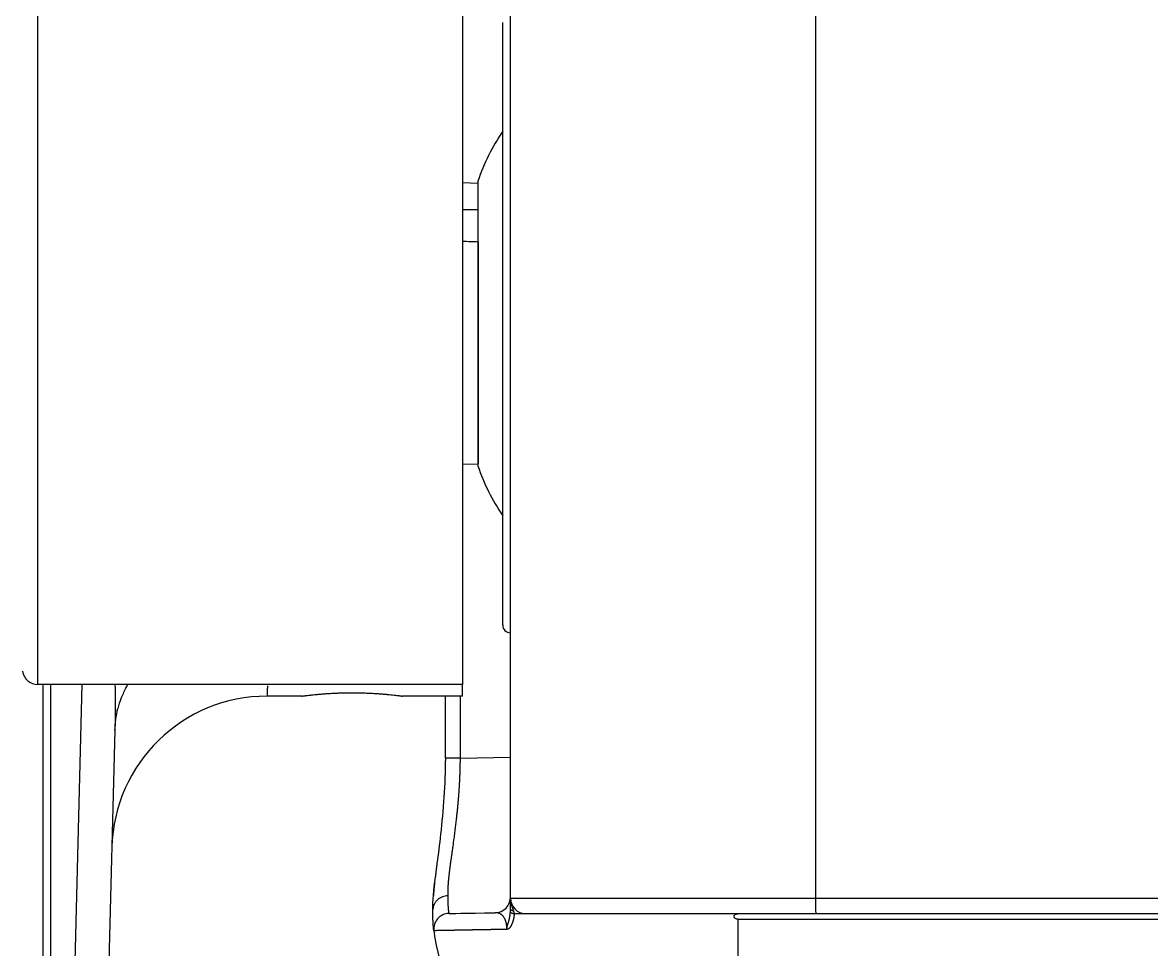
# Model space of a CAD drawing. Extents: x 4791 to 7950, y -233 to 2082.
# Drawn here: x 6585.7 to 6658.4, y 300.1 to 359.8 of the extents above; entities that cross this region are included whole.
import ezdxf

# ---------------------------------------------------------------- set-up
doc = ezdxf.new("R2010")
doc.units = 0
doc.header["$LTSCALE"] = 10
doc.header["$MEASUREMENT"] = 0
doc.layers.add('1', color=7, linetype='CONTINUOUS', true_color=0xffffff)

msp = doc.modelspace()

# ---------------------------------------------------------------- linework, layer by layer
at = {"layer": '1', "color": 7, "linetype": 'Continuous', "lineweight": -3}
for p, q in [((6617.101, 303.422), (6617.101, 381.422)), ((6636.752, 381.422), (6636.752, 303.422)), ((6586.661, 317.189), (6586.661, 363.689)), ((6614.001, 363.689), (6614.001, 317.189)), ((6616.601, 321.022), (6616.601, 359.822)), ((6615.001, 349.466), (6614.001, 349.492)), ((6615.001, 349.613), (6615.001, 331.266)), ((6615.028, 345.686), (6615.028, 331.414)), ((6614.001, 331.387), (6615.001, 331.413)), ((6614.001, 317.189), (6586.661, 317.189)), ((6587.001, 274.912), (6587.001, 317.189)), ((6587.501, 274.904), (6587.501, 317.189)), ((6589.497, 317.189), (6588.39, 274.904)), ((6614.001, 316.439), (6614.001, 317.19)), ((6603.651, 316.439), (6601.419, 316.439)), ((6614.001, 316.439), (6610.151, 316.439)), ((6612.904, 316.44), (6612.904, 312.445)), ((6613.852, 316.44), (6613.852, 312.445)), ((6591.62, 314.238), (6590.589, 274.884)), ((6613.852, 312.445), (6612.904, 312.445)), ((6613.852, 312.445), (6617.102, 312.502)), ((6617.101, 303.422), (6636.752, 303.422)), ((6636.752, 303.422), (6727.084, 303.422)), ((6636.77, 302.422), (6618.101, 302.422)), ((6631.752, 302.073), (6725.107, 302.073)), ((6727.101, 302.422), (6636.77, 302.422))]:
    msp.add_line(p, q, dxfattribs=at)
for centre, radius, start, end in [((6627.941, 345.156), 13.686, 145.95352, 160.99642), ((6627.941, 335.723), 13.686, 199.00358, 214.04667), ((6617.101, 321.022), 0.5, 180, 270), ((6586.661, 318.189), 1, 188.53035, 270), ((6601.419, 306.439), 10, 90, 178.50003), ((6616.101, 303.492), 1, 271, 0), ((6618.101, 303.422), 1, 180, 270), ((6613.155, 301.441), 1, 91, 186.26254), ((6622.101, 302.422), 10, 186.26254, 270)]:
    msp.add_arc(centre, radius, start, end, dxfattribs=at)
for centre, major_axis, start_param, end_param in [((6636.77, 303.422), (0, -1), 4.712389, 6.283185), ((6631.927, 302.422), (0, 10), 1.605703, 3.141593)]:
    msp.add_ellipse(centre, major_axis=major_axis, ratio=0.017452, start_param=start_param, end_param=end_param, dxfattribs=at)
for points, degree in [([(6614.001, 347.792), (6614.344, 347.789), (6614.686, 347.786), (6615.028, 347.783)], 3), ([(6615.028, 345.686), (6614.686, 345.697), (6614.344, 345.709), (6614.001, 345.72)], 3), ([(6591.715, 315.554), (6591.812, 315.55)], 1), ([(6591.717, 315.551), (6591.81, 315.545)], 1), ([(6612.365, 305.677), (6612.3, 305.159), (6612.249, 304.715)], 2), ([(6612.105, 302.702), (6612.084, 303.239), (6612.154, 303.94), (6612.261, 304.777)], 3), ([(6612.22, 304.459), (6612.165, 303.965), (6612.131, 303.572)], 2), ([(6617.101, 302.733), (6617.101, 302.69), (6617.167, 302.647), (6617.287, 302.612)], 3), ([(6613.138, 302.44), (6613.138, 302.44), (6614.187, 302.459), (6616.119, 302.492)], 3), ([(6617.352, 302.422), (6617.35, 302.425), (6617.348, 302.427), (6617.346, 302.429)], 3), ([(6616.861, 301.421), (6616.861, 301.421), (6616.861, 301.421), (6616.861, 301.422)], 3)]:
    msp.add_open_spline(points, degree=degree, dxfattribs=at)
for points, knots in [([(6591.623, 317.188), (6591.624, 317.173), (6591.624, 317.158), (6591.633, 316.64), (6591.638, 316.144), (6591.638, 315.625), (6591.638, 315.59), (6591.638, 315.555)], [0, 0, 0, 0, 0.027671, 0.027671, 0.934906, 0.934906, 1, 1, 1, 1]), ([(6591.82, 315.634), (6591.882, 315.87), (6591.959, 316.108), (6592.145, 316.582), (6592.254, 316.818), (6592.405, 317.099), (6592.432, 317.148), (6592.459, 317.195)], [0, 0, 0, 0, 0.453258, 0.453258, 0.906515, 0.906515, 1, 1, 1, 1]), ([(6601.444, 317.107), (6601.444, 317.106), (6601.443, 317.094), (6601.442, 317.071), (6601.441, 317.038), (6601.44, 317.006), (6601.439, 316.975), (6601.438, 316.945), (6601.437, 316.915), (6601.435, 316.887), (6601.434, 316.859), (6601.433, 316.832), (6601.433, 316.807), (6601.432, 316.782), (6601.431, 316.758), (6601.43, 316.734), (6601.429, 316.712), (6601.428, 316.691), (6601.427, 316.67), (6601.427, 316.65), (6601.426, 316.632), (6601.425, 316.614), (6601.425, 316.597), (6601.424, 316.58), (6601.424, 316.565), (6601.423, 316.551), (6601.423, 316.537), (6601.422, 316.525), (6601.422, 316.513), (6601.421, 316.502), (6601.421, 316.492), (6601.42, 316.483), (6601.42, 316.475), (6601.42, 316.467), (6601.42, 316.461), (6601.419, 316.455), (6601.419, 316.45), (6601.419, 316.446), (6601.419, 316.443), (6601.419, 316.441), (6601.419, 316.44), (6601.419, 316.44), (6601.419, 316.439)], [0, 0, 0, 0, 0.001634, 0.027411, 0.053178, 0.078937, 0.104685, 0.130425, 0.156155, 0.181876, 0.207587, 0.233289, 0.258982, 0.284665, 0.310339, 0.336004, 0.361659, 0.387305, 0.412941, 0.438568, 0.464186, 0.489794, 0.515393, 0.540983, 0.566564, 0.592135, 0.617696, 0.643248, 0.668791, 0.694325, 0.719849, 0.745364, 0.77087, 0.796366, 0.821853, 0.847331, 0.872799, 0.898258, 0.923707, 0.949148, 0.974578, 1, 1, 1, 1]), ([(6603.651, 316.439), (6603.651, 316.439), (6603.657, 316.44), (6603.678, 316.443), (6603.709, 316.447), (6603.76, 316.454), (6603.799, 316.459), (6603.807, 316.46), (6603.824, 316.462), (6603.833, 316.463), (6603.86, 316.467), (6603.879, 316.469), (6603.94, 316.477), (6604.031, 316.488), (6604.14, 316.501), (6604.228, 316.511), (6604.274, 316.516), (6604.323, 316.521), (6604.356, 316.525), (6604.372, 316.526), (6604.457, 316.535), (6604.6, 316.55), (6604.835, 316.571), (6605.005, 316.585), (6605.138, 316.595), (6605.184, 316.599), (6605.275, 316.605), (6605.322, 316.608), (6605.462, 316.617), (6605.654, 316.628), (6605.853, 316.638), (6606.006, 316.644), (6606.057, 316.646), (6606.161, 316.649), (6606.214, 316.651), (6606.371, 316.655), (6606.581, 316.659), (6606.793, 316.661), (6607.005, 316.661), (6607.111, 316.66), (6607.245, 316.658), (6607.272, 316.658), (6607.325, 316.657), (6607.404, 316.655), (6607.483, 316.653), (6607.639, 316.649), (6607.845, 316.642), (6608.045, 316.633), (6608.193, 316.626), (6608.241, 316.623), (6608.314, 316.619), (6608.338, 316.617), (6608.386, 316.614), (6608.504, 316.607), (6608.709, 316.592), (6608.879, 316.579), (6609.002, 316.568), (6609.062, 316.563), (6609.121, 316.557), (6609.16, 316.554), (6609.179, 316.552), (6609.274, 316.543), (6609.417, 316.528), (6609.606, 316.507), (6609.715, 316.495), (6609.778, 316.487), (6609.791, 316.486), (6609.815, 316.483), (6609.827, 316.481), (6609.861, 316.477), (6609.883, 316.474), (6609.944, 316.467), (6610.015, 316.458), (6610.067, 316.451), (6610.098, 316.447), (6610.112, 316.445), (6610.123, 316.443), (6610.13, 316.442), (6610.133, 316.442), (6610.146, 316.44), (6610.151, 316.439), (6610.151, 316.439)], [0, 0, 0, 0, 0.031246, 0.031246, 0.062492, 0.093738, 0.093738, 0.10155, 0.10155, 0.109361, 0.109361, 0.124984, 0.124984, 0.15623, 0.187476, 0.187476, 0.203099, 0.210911, 0.210911, 0.218722, 0.218722, 0.249968, 0.281214, 0.312461, 0.312461, 0.328084, 0.328084, 0.343707, 0.343707, 0.374953, 0.406199, 0.406199, 0.421822, 0.421822, 0.437445, 0.437445, 0.468691, 0.499937, 0.499937, 0.531183, 0.531183, 0.538994, 0.538994, 0.546806, 0.562429, 0.562429, 0.593675, 0.624921, 0.624921, 0.640544, 0.640544, 0.648356, 0.648356, 0.656167, 0.687413, 0.718659, 0.718659, 0.734282, 0.742094, 0.742094, 0.749905, 0.749905, 0.781151, 0.812397, 0.843643, 0.843643, 0.851455, 0.851455, 0.859266, 0.859266, 0.874889, 0.874889, 0.906136, 0.937382, 0.937382, 0.953005, 0.960816, 0.960816, 0.968628, 0.968628, 1, 1, 1, 1]), ([(6591.62, 314.238), (6591.626, 314.465), (6591.644, 314.695), (6591.709, 315.156), (6591.755, 315.385), (6591.815, 315.615)], [0, 0, 0, 0, 0.506586, 0.506586, 1, 1, 1, 1]), ([(6591.638, 315.555), (6591.637, 315.348), (6591.636, 315.143), (6591.63, 314.703), (6591.626, 314.469), (6591.62, 314.238)], [0, 0, 0, 0, 0.461352, 0.461352, 1, 1, 1, 1]), ([(6612.906, 312.445), (6612.896, 311.589), (6612.841, 309.921), (6612.611, 307.584), (6612.449, 306.262), (6612.365, 305.677)], [0, 0, 0, 0, 0.344601, 0.693616, 1, 1, 1, 1]), ([(6613.852, 312.445), (6613.852, 312.43), (6613.852, 312.399), (6613.852, 312.353), (6613.851, 312.306), (6613.851, 312.26), (6613.851, 312.213), (6613.85, 312.165), (6613.849, 312.118), (6613.849, 312.071), (6613.848, 312.023), (6613.847, 311.975), (6613.846, 311.927), (6613.845, 311.878), (6613.844, 311.83), (6613.843, 311.781), (6613.842, 311.732), (6613.84, 311.683), (6613.839, 311.634), (6613.837, 311.584), (6613.836, 311.535), (6613.834, 311.485), (6613.832, 311.435), (6613.83, 311.385), (6613.828, 311.334), (6613.826, 311.284), (6613.824, 311.233), (6613.822, 311.182), (6613.82, 311.131), (6613.817, 311.08), (6613.815, 311.028), (6613.812, 310.977), (6613.81, 310.925), (6613.807, 310.873), (6613.804, 310.821), (6613.801, 310.769), (6613.798, 310.716), (6613.795, 310.664), (6613.792, 310.611), (6613.789, 310.558), (6613.786, 310.505), (6613.782, 310.452), (6613.779, 310.399), (6613.775, 310.345), (6613.772, 310.292), (6613.768, 310.238), (6613.764, 310.184), (6613.76, 310.13), (6613.756, 310.076), (6613.752, 310.022), (6613.748, 309.967), (6613.743, 309.913), (6613.739, 309.858), (6613.734, 309.803), (6613.725, 309.692), (6613.71, 309.514), (6613.686, 309.263), (6613.658, 308.985), (6613.626, 308.683), (6613.589, 308.358), (6613.548, 308.011), (6613.502, 307.644), (6613.462, 307.342), (6613.431, 307.111), (6613.409, 306.957), (6613.389, 306.808), (6613.369, 306.665), (6613.349, 306.527), (6613.331, 306.393), (6613.313, 306.265), (6613.296, 306.142), (6613.279, 306.024), (6613.263, 305.911), (6613.248, 305.802), (6613.234, 305.698), (6613.22, 305.598), (6613.207, 305.503), (6613.195, 305.411), (6613.184, 305.325), (6613.173, 305.242), (6613.164, 305.164), (6613.155, 305.092), (6613.147, 305.022), (6613.139, 304.954), (6613.132, 304.887), (6613.125, 304.822), (6613.118, 304.757), (6613.112, 304.694), (6613.106, 304.632), (6613.1, 304.571), (6613.095, 304.511), (6613.09, 304.452), (6613.086, 304.394), (6613.081, 304.338), (6613.078, 304.282), (6613.074, 304.228), (6613.071, 304.175), (6613.068, 304.123), (6613.066, 304.072), (6613.064, 304.022), (6613.063, 303.973), (6613.061, 303.925), (6613.061, 303.878), (6613.06, 303.833), (6613.06, 303.788), (6613.061, 303.744), (6613.061, 303.701), (6613.062, 303.659), (6613.064, 303.619), (6613.065, 303.592), (6613.066, 303.579)], [0, 0, 0, 0, 0.004227, 0.008474, 0.012739, 0.017024, 0.021328, 0.02565, 0.029992, 0.034353, 0.038734, 0.043133, 0.047551, 0.051989, 0.056446, 0.060922, 0.065417, 0.069931, 0.074465, 0.079017, 0.083589, 0.088181, 0.092791, 0.097421, 0.102069, 0.106737, 0.111425, 0.116131, 0.120857, 0.125602, 0.130367, 0.135151, 0.139954, 0.144776, 0.149618, 0.154479, 0.159359, 0.164258, 0.169177, 0.174116, 0.179073, 0.18405, 0.189047, 0.194062, 0.199097, 0.204152, 0.209225, 0.214319, 0.219431, 0.224563, 0.229715, 0.234885, 0.240076, 0.245285, 0.250514, 0.272033, 0.296298, 0.323308, 0.353064, 0.385567, 0.420815, 0.458809, 0.49955, 0.51681, 0.53367, 0.55013, 0.566191, 0.581852, 0.597114, 0.611976, 0.626439, 0.640502, 0.654166, 0.667432, 0.680298, 0.692765, 0.704833, 0.716502, 0.727773, 0.738646, 0.74912, 0.758593, 0.768005, 0.777359, 0.786652, 0.795886, 0.805061, 0.814176, 0.823232, 0.832229, 0.841168, 0.850047, 0.858868, 0.867631, 0.876335, 0.884981, 0.893569, 0.902099, 0.910571, 0.918985, 0.927343, 0.935643, 0.943885, 0.952071, 0.9602, 0.968273, 0.976289, 0.984248, 0.992152, 1, 1, 1, 1]), ([(6613.066, 303.579), (6613.009, 303.577), (6612.95, 303.57), (6612.832, 303.548), (6612.772, 303.531), (6612.656, 303.487), (6612.599, 303.46), (6612.491, 303.395), (6612.44, 303.358), (6612.347, 303.275), (6612.306, 303.229), (6612.234, 303.133), (6612.204, 303.082), (6612.156, 302.977), (6612.138, 302.924), (6612.114, 302.818), (6612.107, 302.766), (6612.106, 302.715)], [0, 0, 0, 0, 0.125, 0.125, 0.25, 0.25, 0.375, 0.375, 0.5, 0.5, 0.625, 0.625, 0.75, 0.75, 0.875, 0.875, 1, 1, 1, 1]), ([(6613.066, 303.579), (6613.066, 303.571), (6613.065, 303.556), (6613.065, 303.534), (6613.064, 303.512), (6613.064, 303.49), (6613.064, 303.467), (6613.064, 303.445), (6613.063, 303.422), (6613.063, 303.4), (6613.063, 303.377), (6613.063, 303.355), (6613.063, 303.332), (6613.064, 303.309), (6613.064, 303.287), (6613.064, 303.264), (6613.065, 303.242), (6613.065, 303.22), (6613.065, 303.197), (6613.066, 303.175), (6613.066, 303.153), (6613.067, 303.131), (6613.068, 303.109), (6613.069, 303.087), (6613.069, 303.065), (6613.07, 303.044), (6613.071, 303.022), (6613.072, 303.001), (6613.073, 302.98), (6613.074, 302.959), (6613.075, 302.938), (6613.077, 302.918), (6613.078, 302.898), (6613.079, 302.878), (6613.08, 302.858), (6613.082, 302.839), (6613.083, 302.819), (6613.085, 302.801), (6613.086, 302.782), (6613.088, 302.764), (6613.09, 302.746), (6613.093, 302.714), (6613.097, 302.671), (6613.103, 302.623), (6613.108, 302.583), (6613.112, 302.549), (6613.116, 302.522), (6613.12, 302.5), (6613.123, 302.483), (6613.125, 302.474), (6613.126, 302.47)], [0, 0, 0, 0, 0.011817, 0.02379, 0.03592, 0.048207, 0.06065, 0.07325, 0.086006, 0.098919, 0.111988, 0.125215, 0.138598, 0.152137, 0.165834, 0.179687, 0.193697, 0.207864, 0.222188, 0.236668, 0.251306, 0.2661, 0.281051, 0.29616, 0.311425, 0.326847, 0.342426, 0.358162, 0.374055, 0.390105, 0.406312, 0.422676, 0.439198, 0.455876, 0.472711, 0.489704, 0.506853, 0.52416, 0.541623, 0.559244, 0.577022, 0.594957, 0.657346, 0.716375, 0.772044, 0.824355, 0.873305, 0.918896, 0.961128, 1, 1, 1, 1]), ([(6617.101, 302.733), (6617.101, 302.762), (6617.101, 302.79), (6617.101, 302.954), (6617.101, 303.087), (6617.101, 303.256), (6617.101, 303.309), (6617.101, 303.363), (6617.101, 303.374), (6617.101, 303.39), (6617.101, 303.396), (6617.101, 303.404), (6617.101, 303.408), (6617.101, 303.413), (6617.101, 303.414), (6617.101, 303.417), (6617.101, 303.418), (6617.101, 303.42), (6617.101, 303.42), (6617.101, 303.421), (6617.101, 303.421), (6617.101, 303.422), (6617.101, 303.422), (6617.101, 303.422), (6617.101, 303.422), (6617.101, 303.422), (6617.101, 303.422), (6617.101, 303.422), (6617.101, 303.422), (6617.101, 303.422)], [0, 0, 0, 0, 0.101612, 0.101612, 0.596888, 0.596888, 0.83891, 0.83891, 0.899735, 0.899735, 0.939046, 0.939046, 0.963865, 0.963865, 0.979152, 0.979152, 0.988312, 0.988312, 0.993703, 0.993703, 0.9964, 0.9964, 0.997749, 0.997749, 0.998423, 0.998423, 0.999098, 0.999098, 1, 1, 1, 1]), ([(6617.101, 303.422), (6617.101, 303.42), (6617.101, 303.414), (6617.101, 303.406), (6617.102, 303.397), (6617.102, 303.387), (6617.102, 303.377), (6617.103, 303.367), (6617.103, 303.355), (6617.104, 303.344), (6617.105, 303.332), (6617.106, 303.319), (6617.107, 303.305), (6617.109, 303.291), (6617.11, 303.277), (6617.112, 303.262), (6617.114, 303.246), (6617.117, 303.23), (6617.119, 303.213), (6617.122, 303.195), (6617.125, 303.177), (6617.129, 303.158), (6617.133, 303.139), (6617.137, 303.118), (6617.141, 303.097), (6617.146, 303.075), (6617.152, 303.053), (6617.158, 303.03), (6617.164, 303.006), (6617.17, 302.981), (6617.178, 302.955), (6617.185, 302.929), (6617.193, 302.901), (6617.202, 302.873), (6617.211, 302.844), (6617.22, 302.813), (6617.23, 302.782), (6617.241, 302.75), (6617.252, 302.717), (6617.263, 302.683), (6617.275, 302.648), (6617.283, 302.624), (6617.287, 302.612)], [0, 0, 0, 0, 0.009497, 0.019589, 0.030284, 0.041595, 0.053529, 0.066097, 0.079308, 0.093173, 0.107702, 0.122907, 0.138799, 0.155392, 0.1727, 0.190738, 0.209523, 0.229074, 0.249409, 0.270549, 0.292518, 0.31534, 0.339039, 0.363645, 0.389186, 0.415692, 0.443197, 0.471734, 0.501338, 0.532045, 0.563893, 0.596919, 0.631162, 0.66666, 0.70345, 0.74157, 0.781054, 0.821936, 0.864246, 0.908012, 0.953257, 1, 1, 1, 1]), ([(6612.159, 301.353), (6612.159, 301.354), (6612.158, 301.355), (6612.158, 301.359), (6612.158, 301.362), (6612.157, 301.366), (6612.157, 301.37), (6612.156, 301.375), (6612.156, 301.38), (6612.155, 301.385), (6612.155, 301.39), (6612.154, 301.395), (6612.154, 301.401), (6612.153, 301.407), (6612.152, 301.413), (6612.152, 301.419), (6612.151, 301.426), (6612.15, 301.433), (6612.15, 301.44), (6612.149, 301.447), (6612.148, 301.455), (6612.148, 301.463), (6612.147, 301.471), (6612.146, 301.479), (6612.145, 301.488), (6612.144, 301.496), (6612.144, 301.505), (6612.143, 301.515), (6612.142, 301.524), (6612.141, 301.534), (6612.14, 301.544), (6612.139, 301.554), (6612.138, 301.565), (6612.137, 301.575), (6612.136, 301.586), (6612.135, 301.598), (6612.135, 301.609), (6612.134, 301.621), (6612.133, 301.633), (6612.132, 301.645), (6612.131, 301.657), (6612.13, 301.67), (6612.129, 301.683), (6612.128, 301.696), (6612.127, 301.709), (6612.126, 301.723), (6612.125, 301.737), (6612.124, 301.751), (6612.123, 301.766), (6612.122, 301.78), (6612.121, 301.795), (6612.12, 301.81), (6612.119, 301.825), (6612.118, 301.841), (6612.117, 301.857), (6612.116, 301.873), (6612.116, 301.889), (6612.115, 301.906), (6612.114, 301.923), (6612.113, 301.94), (6612.112, 301.957), (6612.111, 301.974), (6612.111, 301.992), (6612.11, 302.01), (6612.109, 302.029), (6612.108, 302.047), (6612.108, 302.066), (6612.107, 302.085), (6612.106, 302.104), (6612.106, 302.124), (6612.105, 302.143), (6612.105, 302.163), (6612.104, 302.183), (6612.104, 302.204), (6612.103, 302.225), (6612.103, 302.246), (6612.103, 302.267), (6612.102, 302.288), (6612.102, 302.31), (6612.102, 302.332), (6612.102, 302.354), (6612.101, 302.376), (6612.101, 302.399), (6612.101, 302.422), (6612.101, 302.445), (6612.101, 302.468), (6612.102, 302.492), (6612.102, 302.516), (6612.102, 302.54), (6612.102, 302.564), (6612.103, 302.589), (6612.103, 302.613), (6612.104, 302.639), (6612.104, 302.664), (6612.105, 302.689), (6612.105, 302.707), (6612.106, 302.715)], [0, 0, 0, 0, 0.00726, 0.01793, 0.028593, 0.039248, 0.049895, 0.060535, 0.071169, 0.081796, 0.092416, 0.103031, 0.113639, 0.124242, 0.13484, 0.145433, 0.156021, 0.166604, 0.177183, 0.187758, 0.19833, 0.208898, 0.219463, 0.230025, 0.240584, 0.251141, 0.261696, 0.272249, 0.2828, 0.29335, 0.303899, 0.314447, 0.324995, 0.335542, 0.34609, 0.356638, 0.367186, 0.377735, 0.388285, 0.398837, 0.40939, 0.419945, 0.430503, 0.441062, 0.451625, 0.46219, 0.472759, 0.483331, 0.493907, 0.504487, 0.515071, 0.525659, 0.536253, 0.546852, 0.557456, 0.568065, 0.578681, 0.589302, 0.59993, 0.610565, 0.621206, 0.631855, 0.642511, 0.653175, 0.663847, 0.674527, 0.685215, 0.695913, 0.706619, 0.717334, 0.728059, 0.738794, 0.749539, 0.760294, 0.771059, 0.781835, 0.792622, 0.803421, 0.814231, 0.825053, 0.835887, 0.846733, 0.857591, 0.868462, 0.879347, 0.890244, 0.901155, 0.91208, 0.923019, 0.933971, 0.944939, 0.955921, 0.966918, 0.97793, 0.988957, 1, 1, 1, 1]), ([(6616.862, 301.428), (6616.862, 301.432), (6616.863, 301.441), (6616.865, 301.455), (6616.866, 301.468), (6616.868, 301.482), (6616.87, 301.495), (6616.872, 301.509), (6616.875, 301.523), (6616.877, 301.537), (6616.88, 301.551), (6616.884, 301.565), (6616.887, 301.58), (6616.891, 301.595), (6616.894, 301.61), (6616.899, 301.626), (6616.903, 301.642), (6616.907, 301.658), (6616.912, 301.675), (6616.917, 301.692), (6616.922, 301.709), (6616.928, 301.728), (6616.933, 301.746), (6616.939, 301.765), (6616.945, 301.785), (6616.951, 301.806), (6616.958, 301.827), (6616.964, 301.849), (6616.971, 301.872), (6616.978, 301.896), (6616.985, 301.92), (6616.992, 301.945), (6617, 301.972), (6617.007, 302.001), (6617.015, 302.03), (6617.022, 302.059), (6617.029, 302.087), (6617.035, 302.115), (6617.04, 302.143), (6617.046, 302.17), (6617.051, 302.196), (6617.055, 302.222), (6617.06, 302.247), (6617.064, 302.271), (6617.067, 302.294), (6617.07, 302.316), (6617.073, 302.337), (6617.076, 302.358), (6617.079, 302.377), (6617.081, 302.395), (6617.083, 302.413), (6617.084, 302.429), (6617.086, 302.444), (6617.087, 302.457), (6617.089, 302.47), (6617.09, 302.481), (6617.09, 302.492), (6617.091, 302.501), (6617.092, 302.508), (6617.092, 302.515), (6617.093, 302.52), (6617.093, 302.523), (6617.093, 302.525)], [0, 0, 0, 0, 0.012119, 0.024276, 0.036494, 0.048798, 0.06121, 0.073754, 0.086452, 0.099327, 0.112401, 0.125696, 0.139237, 0.153045, 0.167144, 0.181558, 0.196312, 0.211431, 0.22694, 0.242867, 0.259239, 0.276084, 0.293431, 0.31131, 0.329753, 0.348792, 0.368458, 0.388786, 0.40981, 0.431565, 0.454086, 0.477409, 0.501571, 0.528516, 0.555108, 0.581307, 0.607072, 0.632363, 0.657135, 0.681347, 0.704955, 0.727916, 0.750189, 0.771734, 0.792512, 0.812486, 0.83162, 0.849882, 0.86724, 0.883664, 0.899127, 0.913604, 0.927072, 0.939509, 0.950897, 0.961217, 0.970455, 0.978598, 0.985632, 0.991549, 0.996341, 1, 1, 1, 1]), ([(6617.093, 302.525), (6617.093, 302.53), (6617.094, 302.541), (6617.095, 302.558), (6617.096, 302.575), (6617.097, 302.593), (6617.098, 302.61), (6617.099, 302.632), (6617.1, 302.659), (6617.101, 302.684), (6617.101, 302.705), (6617.101, 302.716), (6617.101, 302.724), (6617.101, 302.728), (6617.101, 302.73), (6617.101, 302.731), (6617.101, 302.731)], [0, 0, 0, 0, 0.082015, 0.164776, 0.248312, 0.332648, 0.417809, 0.503817, 0.642794, 0.813145, 0.867905, 0.944666, 0.968144, 0.985201, 0.995821, 1, 1, 1, 1]), ([(6617.287, 302.612), (6617.29, 302.605), (6617.295, 302.59), (6617.303, 302.567), (6617.311, 302.544), (6617.319, 302.518), (6617.328, 302.49), (6617.338, 302.459), (6617.343, 302.439), (6617.346, 302.429)], [0, 0, 0, 0, 0.120718, 0.244257, 0.37069, 0.500081, 0.670147, 0.836834, 1, 1, 1, 1]), ([(6616.862, 301.428), (6616.862, 301.431), (6616.863, 301.438), (6616.863, 301.448), (6616.864, 301.457), (6616.864, 301.467), (6616.865, 301.477), (6616.865, 301.487), (6616.865, 301.498), (6616.865, 301.508), (6616.865, 301.518), (6616.865, 301.528), (6616.865, 301.538), (6616.865, 301.548), (6616.865, 301.558), (6616.864, 301.568), (6616.864, 301.578), (6616.863, 301.589), (6616.863, 301.599), (6616.862, 301.609), (6616.862, 301.619), (6616.861, 301.629), (6616.86, 301.639), (6616.859, 301.65), (6616.858, 301.66), (6616.857, 301.67), (6616.856, 301.68), (6616.855, 301.69), (6616.854, 301.7), (6616.852, 301.71), (6616.851, 301.72), (6616.849, 301.731), (6616.848, 301.741), (6616.846, 301.751), (6616.845, 301.761), (6616.843, 301.771), (6616.841, 301.781), (6616.839, 301.791), (6616.837, 301.8), (6616.835, 301.81), (6616.833, 301.82), (6616.831, 301.83), (6616.829, 301.84), (6616.827, 301.85), (6616.824, 301.859), (6616.822, 301.869), (6616.82, 301.878), (6616.817, 301.888), (6616.814, 301.898), (6616.812, 301.907), (6616.809, 301.917), (6616.806, 301.926), (6616.803, 301.935), (6616.8, 301.945), (6616.797, 301.954), (6616.794, 301.963), (6616.791, 301.972), (6616.788, 301.981), (6616.785, 301.99), (6616.781, 301.999), (6616.778, 302.008), (6616.775, 302.017), (6616.771, 302.025), (6616.767, 302.034), (6616.764, 302.043), (6616.76, 302.051), (6616.756, 302.06), (6616.745, 302.084), (6616.725, 302.123), (6616.694, 302.173), (6616.661, 302.221), (6616.625, 302.266), (6616.586, 302.307), (6616.554, 302.336), (6616.53, 302.355), (6616.515, 302.367), (6616.499, 302.378), (6616.482, 302.389), (6616.464, 302.4), (6616.446, 302.41), (6616.427, 302.421), (6616.407, 302.43), (6616.387, 302.44), (6616.366, 302.448), (6616.344, 302.457), (6616.321, 302.464), (6616.298, 302.471), (6616.274, 302.477), (6616.25, 302.482), (6616.225, 302.486), (6616.199, 302.489), (6616.173, 302.491), (6616.146, 302.493), (6616.128, 302.493), (6616.119, 302.492)], [0, 0, 0, 0, 0.003131, 0.006255, 0.009373, 0.012486, 0.015597, 0.018706, 0.021815, 0.024927, 0.028042, 0.031162, 0.034288, 0.037422, 0.040566, 0.043721, 0.046888, 0.05007, 0.053266, 0.05648, 0.059711, 0.062963, 0.066235, 0.069529, 0.072847, 0.076189, 0.079557, 0.082952, 0.086376, 0.089828, 0.093312, 0.096826, 0.100373, 0.103954, 0.107569, 0.111219, 0.114906, 0.11863, 0.122391, 0.126192, 0.130032, 0.133912, 0.137834, 0.141797, 0.145803, 0.149852, 0.153944, 0.158081, 0.162263, 0.16649, 0.170764, 0.175084, 0.179451, 0.183865, 0.188328, 0.192839, 0.197399, 0.202009, 0.206668, 0.211377, 0.216137, 0.220948, 0.225809, 0.230723, 0.235688, 0.240706, 0.245776, 0.250898, 0.285046, 0.322181, 0.36233, 0.405508, 0.451715, 0.500943, 0.517328, 0.534642, 0.552882, 0.572044, 0.592124, 0.613119, 0.635023, 0.657832, 0.68154, 0.706143, 0.731634, 0.758007, 0.785256, 0.813376, 0.842359, 0.872199, 0.90289, 0.934425, 0.966797, 1, 1, 1, 1]), ([(6617.346, 302.429), (6617.345, 302.422), (6617.344, 302.408), (6617.341, 302.387), (6617.339, 302.366), (6617.336, 302.345), (6617.334, 302.324), (6617.331, 302.304), (6617.328, 302.283), (6617.325, 302.263), (6617.322, 302.243), (6617.318, 302.224), (6617.315, 302.204), (6617.312, 302.184), (6617.308, 302.165), (6617.304, 302.146), (6617.3, 302.127), (6617.296, 302.108), (6617.292, 302.09), (6617.288, 302.071), (6617.284, 302.053), (6617.279, 302.035), (6617.274, 302.017), (6617.27, 301.999), (6617.265, 301.982), (6617.26, 301.964), (6617.255, 301.947), (6617.249, 301.93), (6617.244, 301.913), (6617.239, 301.896), (6617.233, 301.88), (6617.227, 301.863), (6617.221, 301.847), (6617.215, 301.831), (6617.209, 301.815), (6617.203, 301.799), (6617.195, 301.78), (6617.185, 301.757), (6617.174, 301.731), (6617.163, 301.706), (6617.152, 301.683), (6617.142, 301.66), (6617.131, 301.639), (6617.121, 301.62), (6617.111, 301.601), (6617.101, 301.584), (6617.092, 301.568), (6617.082, 301.553), (6617.073, 301.54), (6617.063, 301.526), (6617.051, 301.512), (6617.039, 301.499), (6617.026, 301.486), (6617.013, 301.475), (6616.999, 301.464), (6616.985, 301.455), (6616.971, 301.446), (6616.957, 301.439), (6616.942, 301.433), (6616.926, 301.428), (6616.911, 301.424), (6616.895, 301.421), (6616.878, 301.419), (6616.867, 301.418), (6616.861, 301.418)], [0, 0, 0, 0, 0.015563, 0.031032, 0.046408, 0.061693, 0.07689, 0.092, 0.107026, 0.12197, 0.136834, 0.15162, 0.16633, 0.180967, 0.195533, 0.210031, 0.224462, 0.238829, 0.253135, 0.267381, 0.281571, 0.295708, 0.309792, 0.323828, 0.337818, 0.351764, 0.365669, 0.379536, 0.393368, 0.407166, 0.420935, 0.434676, 0.448393, 0.462087, 0.475763, 0.489423, 0.503069, 0.527163, 0.550383, 0.572732, 0.594216, 0.614842, 0.634615, 0.653545, 0.671639, 0.688908, 0.705364, 0.721019, 0.73589, 0.749994, 0.767919, 0.785675, 0.803299, 0.820832, 0.838315, 0.855787, 0.873291, 0.890866, 0.908552, 0.92639, 0.944417, 0.96267, 0.981187, 1, 1, 1, 1]), ([(6618.101, 302.422), (6618.089, 302.422), (6618.076, 302.422), (6618.05, 302.422), (6618.037, 302.422), (6617.999, 302.422), (6617.973, 302.422), (6617.921, 302.422), (6617.894, 302.422), (6617.84, 302.422), (6617.812, 302.422), (6617.754, 302.422), (6617.724, 302.422), (6617.661, 302.422), (6617.628, 302.422), (6617.576, 302.422), (6617.557, 302.422), (6617.52, 302.422), (6617.501, 302.422), (6617.441, 302.422), (6617.399, 302.422), (6617.352, 302.422)], [0, 0, 0, 0, 0.0625, 0.0625, 0.125, 0.125, 0.25, 0.25, 0.375, 0.375, 0.5, 0.5, 0.625, 0.625, 0.75, 0.75, 0.8125, 0.8125, 0.875, 0.875, 1, 1, 1, 1]), ([(6631.752, 302.073), (6631.727, 302.073), (6631.702, 302.076), (6631.647, 302.089), (6631.617, 302.1), (6631.572, 302.127), (6631.554, 302.142), (6631.531, 302.17), (6631.523, 302.183), (6631.511, 302.209), (6631.507, 302.223), (6631.505, 302.253), (6631.506, 302.269), (6631.516, 302.299), (6631.523, 302.314), (6631.544, 302.343), (6631.558, 302.357), (6631.597, 302.385), (6631.622, 302.398), (6631.682, 302.417), (6631.717, 302.422), (6631.752, 302.422)], [0, 0, 0, 0, 0.113866, 0.113866, 0.253739, 0.253739, 0.354351, 0.354351, 0.419594, 0.419594, 0.482809, 0.482809, 0.554761, 0.554761, 0.626074, 0.626074, 0.715356, 0.715356, 0.841993, 0.841993, 1, 1, 1, 1]), ([(6616.861, 301.418), (6616.846, 301.418), (6616.815, 301.417), (6616.768, 301.416), (6616.721, 301.416), (6616.675, 301.415), (6616.629, 301.414), (6616.583, 301.413), (6616.538, 301.412), (6616.493, 301.411), (6616.448, 301.411), (6616.403, 301.41), (6616.358, 301.409), (6616.314, 301.408), (6616.269, 301.407), (6616.226, 301.406), (6616.182, 301.406), (6616.138, 301.405), (6616.095, 301.404), (6616.052, 301.403), (6616.009, 301.402), (6615.967, 301.402), (6615.924, 301.401), (6615.882, 301.4), (6615.84, 301.399), (6615.799, 301.399), (6615.757, 301.398), (6615.716, 301.397), (6615.675, 301.396), (6615.634, 301.396), (6615.594, 301.395), (6615.553, 301.394), (6615.513, 301.393), (6615.474, 301.393), (6615.434, 301.392), (6615.395, 301.391), (6615.356, 301.39), (6615.317, 301.39), (6615.278, 301.389), (6615.24, 301.388), (6615.201, 301.388), (6615.164, 301.387), (6615.126, 301.386), (6615.088, 301.386), (6615.051, 301.385), (6615.014, 301.384), (6614.977, 301.384), (6614.941, 301.383), (6614.905, 301.382), (6614.868, 301.382), (6614.833, 301.381), (6614.797, 301.38), (6614.762, 301.38), (6614.727, 301.379), (6614.692, 301.378), (6614.657, 301.378), (6614.623, 301.377), (6614.589, 301.376), (6614.555, 301.376), (6614.521, 301.375), (6614.487, 301.375), (6614.454, 301.374), (6614.421, 301.373), (6614.389, 301.373), (6614.356, 301.372), (6614.324, 301.372), (6614.292, 301.371), (6614.26, 301.37), (6614.228, 301.37), (6614.197, 301.369), (6614.166, 301.369), (6614.135, 301.368), (6614.105, 301.368), (6614.074, 301.367), (6614.044, 301.366), (6614.014, 301.366), (6613.985, 301.365), (6613.955, 301.365), (6613.926, 301.364), (6613.897, 301.364), (6613.869, 301.363), (6613.84, 301.363), (6613.812, 301.362), (6613.784, 301.362), (6613.756, 301.361), (6613.729, 301.361), (6613.702, 301.36), (6613.675, 301.36), (6613.648, 301.359), (6613.621, 301.359), (6613.595, 301.358), (6613.569, 301.358), (6613.543, 301.357), (6613.518, 301.357), (6613.493, 301.356), (6613.468, 301.356), (6613.443, 301.355), (6613.418, 301.355), (6613.394, 301.354), (6613.37, 301.354), (6613.346, 301.354), (6613.322, 301.353), (6613.299, 301.353), (6613.276, 301.352), (6613.253, 301.352), (6613.23, 301.351), (6613.208, 301.351), (6613.186, 301.351), (6613.164, 301.35), (6613.142, 301.35), (6613.12, 301.349), (6613.099, 301.349), (6613.078, 301.349), (6613.058, 301.348), (6613.037, 301.348), (6613.017, 301.348), (6612.997, 301.347), (6612.977, 301.347), (6612.958, 301.346), (6612.938, 301.346), (6612.919, 301.346), (6612.9, 301.345), (6612.882, 301.345), (6612.863, 301.345), (6612.845, 301.344), (6612.828, 301.344), (6612.81, 301.344), (6612.793, 301.343), (6612.775, 301.343), (6612.759, 301.343), (6612.742, 301.342), (6612.725, 301.342), (6612.709, 301.342), (6612.693, 301.342), (6612.678, 301.341), (6612.662, 301.341), (6612.647, 301.341), (6612.632, 301.34), (6612.617, 301.34), (6612.603, 301.34), (6612.588, 301.34), (6612.574, 301.339), (6612.561, 301.339), (6612.547, 301.339), (6612.534, 301.339), (6612.521, 301.338), (6612.508, 301.338), (6612.495, 301.338), (6612.483, 301.338), (6612.471, 301.337), (6612.459, 301.337), (6612.447, 301.337), (6612.436, 301.337), (6612.425, 301.336), (6612.414, 301.336), (6612.403, 301.336), (6612.392, 301.336), (6612.382, 301.336), (6612.372, 301.336), (6612.362, 301.335), (6612.353, 301.335), (6612.343, 301.335), (6612.334, 301.335), (6612.326, 301.335), (6612.317, 301.334), (6612.309, 301.334), (6612.3, 301.334), (6612.293, 301.334), (6612.285, 301.334), (6612.277, 301.334), (6612.27, 301.334), (6612.263, 301.333), (6612.257, 301.333), (6612.25, 301.333), (6612.244, 301.333), (6612.238, 301.333), (6612.232, 301.333), (6612.226, 301.333), (6612.221, 301.333), (6612.216, 301.333), (6612.211, 301.332), (6612.206, 301.332), (6612.202, 301.332), (6612.198, 301.332), (6612.194, 301.332), (6612.19, 301.332), (6612.186, 301.332), (6612.183, 301.332), (6612.18, 301.332), (6612.177, 301.332), (6612.175, 301.332), (6612.172, 301.332), (6612.17, 301.332), (6612.168, 301.332), (6612.167, 301.332), (6612.165, 301.332), (6612.164, 301.332), (6612.163, 301.332), (6612.162, 301.332), (6612.161, 301.332), (6612.161, 301.332), (6612.161, 301.332), (6612.161, 301.332)], [0, 0, 0, 0, 0.005213, 0.010423, 0.015632, 0.020838, 0.026042, 0.031244, 0.036444, 0.041641, 0.046837, 0.05203, 0.057221, 0.062411, 0.067597, 0.072782, 0.077965, 0.083145, 0.088324, 0.0935, 0.098674, 0.103846, 0.109016, 0.114183, 0.119349, 0.124512, 0.129673, 0.134832, 0.139989, 0.145144, 0.150297, 0.155447, 0.160596, 0.165742, 0.170886, 0.176028, 0.181168, 0.186305, 0.191441, 0.196574, 0.201705, 0.206834, 0.211961, 0.217086, 0.222209, 0.227329, 0.232448, 0.237564, 0.242678, 0.24779, 0.2529, 0.258007, 0.263113, 0.268216, 0.273317, 0.278417, 0.283513, 0.288608, 0.293701, 0.298792, 0.30388, 0.308966, 0.31405, 0.319132, 0.324212, 0.32929, 0.334365, 0.339439, 0.34451, 0.349579, 0.354646, 0.359711, 0.364774, 0.369835, 0.374893, 0.379949, 0.385004, 0.390056, 0.395106, 0.400153, 0.405199, 0.410243, 0.415284, 0.420323, 0.42536, 0.430395, 0.435428, 0.440459, 0.445488, 0.450514, 0.455538, 0.46056, 0.465581, 0.470598, 0.475614, 0.480628, 0.485639, 0.490649, 0.495656, 0.500661, 0.505664, 0.510665, 0.515664, 0.52066, 0.525655, 0.530647, 0.535637, 0.540625, 0.545611, 0.550595, 0.555576, 0.560556, 0.565533, 0.570509, 0.575482, 0.580453, 0.585421, 0.590388, 0.595353, 0.600315, 0.605276, 0.610234, 0.61519, 0.620144, 0.625096, 0.630045, 0.634993, 0.639938, 0.644882, 0.649823, 0.654762, 0.659699, 0.664633, 0.669566, 0.674497, 0.679425, 0.684351, 0.689275, 0.694197, 0.699117, 0.704035, 0.708951, 0.713864, 0.718776, 0.723685, 0.728592, 0.733497, 0.7384, 0.7433, 0.748199, 0.753096, 0.75799, 0.762882, 0.767772, 0.77266, 0.777546, 0.78243, 0.787311, 0.792191, 0.797068, 0.801943, 0.806817, 0.811688, 0.816556, 0.821423, 0.826288, 0.83115, 0.836011, 0.840869, 0.845725, 0.850579, 0.855431, 0.860281, 0.865128, 0.869974, 0.874817, 0.879658, 0.884497, 0.889334, 0.894169, 0.899002, 0.903833, 0.908661, 0.913488, 0.918312, 0.923134, 0.927954, 0.932772, 0.937588, 0.942401, 0.947213, 0.952022, 0.95683, 0.961635, 0.966438, 0.971239, 0.976038, 0.980834, 0.985629, 0.990421, 0.995212, 1, 1, 1, 1])]:
    msp.add_open_spline(points, degree=3, knots=knots, dxfattribs=at)
msp.add_rational_spline([(6617.093, 302.525), (6617.119, 302.482), (6617.346, 302.429)], [1, 0.946719689526, 1], degree=2, dxfattribs=at)

doc.saveas('drawing.dxf')
